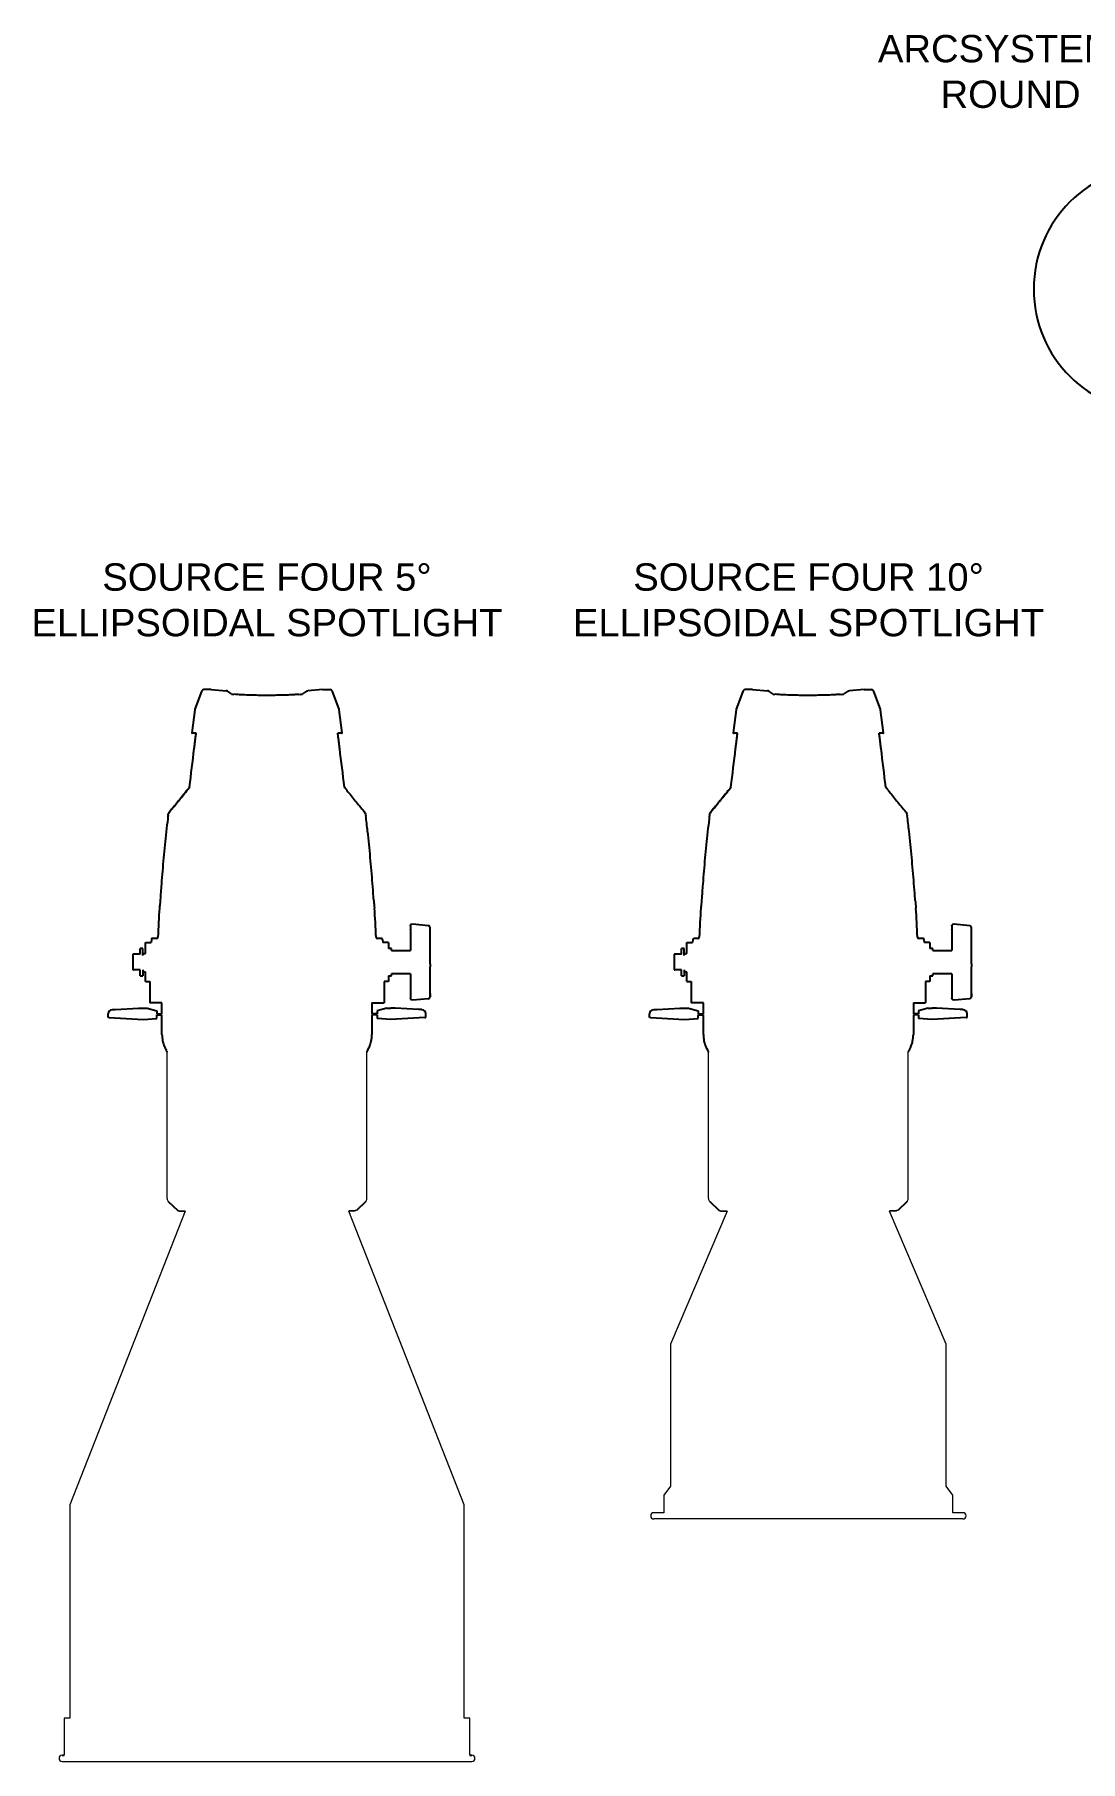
# Model space of a CAD drawing. Header units: inches. Extents: x 0 to 310, y 0 to 246.
# Drawn here: x 62.7 to 96.2, y 134.6 to 189.9 of the extents above; entities that cross this region are included whole.
import ezdxf

# ---------------------------------------------------------------- set-up
doc = ezdxf.new("R2010")
doc.units = ezdxf.units.IN
doc.header["$MEASUREMENT"] = 0
doc.linetypes.add('SLD-Solid', pattern=[0])
doc.layers.add('TEXT', color=1, linetype='Continuous')
doc.styles.add('ARIAL', font='arial.ttf')

msp = doc.modelspace()

# ---------------------------------------------------------------- linework, layer by layer
at = {"linetype": 'SLD-Solid'}
for p, q in [((68.08, 168.845), (67.871, 168.279)), ((68.394, 168.909), (68.16, 168.908)), ((69.178, 168.753), (69.115, 168.757)), ((71.179, 168.753), (71.241, 168.757)), ((71.963, 168.909), (72.197, 168.908)), ((72.486, 168.279), (72.278, 168.845)), ((85.406, 168.845), (85.198, 168.279)), ((85.72, 168.909), (85.486, 168.908)), ((86.504, 168.753), (86.441, 168.757)), ((88.505, 168.753), (88.568, 168.757)), ((89.289, 168.909), (89.523, 168.908)), ((89.812, 168.279), (89.604, 168.845)), ((67.866, 168.256), (67.776, 167.521)), ((72.582, 167.521), (72.492, 168.256)), ((85.192, 168.256), (85.102, 167.521)), ((89.908, 167.521), (89.818, 168.256)), ((67.912, 167.51), (67.786, 167.51)), ((72.572, 167.51), (72.444, 167.51)), ((85.238, 167.51), (85.112, 167.51)), ((89.898, 167.51), (89.771, 167.51)), ((67.685, 165.762), (67.685, 165.762)), ((85.011, 165.762), (85.011, 165.762)), ((67.015, 164.879), (67.016, 164.879)), ((67.069, 165.007), (67.07, 165.007)), ((73.341, 164.879), (73.342, 164.879)), ((84.341, 164.879), (84.342, 164.879)), ((84.396, 165.007), (84.396, 165.007)), ((90.667, 164.879), (90.668, 164.879)), ((66.637, 160.943), (66.508, 160.94)), ((73.849, 160.94), (73.72, 160.943)), ((83.963, 160.943), (83.834, 160.94)), ((91.175, 160.94), (91.046, 160.943)), ((66.43, 159.565), (66.43, 158.89)), ((73.926, 159.565), (73.926, 158.89)), ((83.756, 159.565), (83.756, 158.89)), ((91.252, 159.565), (91.252, 158.89)), ((66.818, 158.89), (66.43, 158.89)), ((66.818, 158.532), (66.818, 158.89)), ((73.538, 158.89), (73.926, 158.89)), ((73.538, 158.89), (73.538, 158.532)), ((84.145, 158.89), (83.756, 158.89)), ((84.145, 158.532), (84.145, 158.89)), ((90.864, 158.89), (91.252, 158.89)), ((90.864, 158.89), (90.864, 158.532)), ((66.818, 157.875), (66.818, 158.502)), ((73.538, 158.502), (73.538, 157.875)), ((84.145, 157.875), (84.145, 158.502)), ((90.864, 158.502), (90.864, 157.875))]:
    msp.add_line(p, q, dxfattribs=at)
for p, q in [((68.394, 168.909), (68.868, 168.867)), ((71.963, 168.909), (71.488, 168.867)), ((85.72, 168.909), (86.195, 168.867)), ((89.289, 168.909), (88.814, 168.867)), ((67.699, 165.79), (67.685, 165.762)), ((72.657, 165.79), (72.666, 165.767)), ((85.026, 165.79), (85.011, 165.762)), ((89.983, 165.79), (89.992, 165.767)), ((74.773, 161.354), (74.773, 161.217)), ((74.841, 161.409), (75.341, 161.357)), ((92.099, 161.354), (92.099, 161.217)), ((92.167, 161.409), (92.667, 161.357)), ((66.287, 160.465), (66.287, 160.815)), ((66.287, 160.815), (66.475, 160.815)), ((66.478, 160.91), (66.475, 160.815)), ((73.878, 160.91), (73.882, 160.815)), ((74.07, 160.815), (73.882, 160.815)), ((74.07, 160.815), (74.07, 160.627)), ((74.773, 161.217), (74.773, 160.565)), ((75.398, 161.19), (75.398, 161.299)), ((75.398, 160.135), (75.398, 161.19)), ((83.613, 160.465), (83.613, 160.815)), ((83.613, 160.815), (83.801, 160.815)), ((83.804, 160.91), (83.801, 160.815)), ((91.204, 160.91), (91.208, 160.815)), ((91.396, 160.815), (91.208, 160.815)), ((91.396, 160.815), (91.396, 160.627)), ((92.099, 161.217), (92.099, 160.565)), ((92.724, 161.19), (92.724, 161.299)), ((92.724, 160.135), (92.724, 161.19)), ((65.887, 160.44), (65.887, 160.315)), ((65.887, 160.315), (65.887, 160.065)), ((66.122, 160.44), (65.91, 160.44)), ((66.2, 160.627), (66.122, 160.627)), ((66.122, 160.44), (66.122, 160.627)), ((66.2, 160.404), (66.2, 160.627)), ((66.259, 160.464), (66.287, 160.465)), ((74.148, 160.627), (74.07, 160.627)), ((74.164, 160.627), (74.148, 160.627)), ((74.164, 160.565), (74.164, 160.627)), ((74.164, 160.565), (74.773, 160.565)), ((83.213, 160.44), (83.213, 160.315)), ((83.213, 160.315), (83.213, 160.065)), ((83.448, 160.44), (83.236, 160.44)), ((83.526, 160.627), (83.448, 160.627)), ((83.448, 160.44), (83.448, 160.627)), ((83.526, 160.404), (83.526, 160.627)), ((83.585, 160.464), (83.613, 160.465)), ((91.474, 160.627), (91.396, 160.627)), ((91.49, 160.627), (91.474, 160.627)), ((91.49, 160.565), (91.49, 160.627)), ((91.49, 160.565), (92.099, 160.565)), ((65.887, 160.065), (65.887, 159.94)), ((66.122, 159.94), (65.91, 159.94)), ((66.122, 159.752), (66.122, 159.94)), ((66.122, 159.752), (66.2, 159.752)), ((66.2, 159.943), (66.2, 159.752)), ((66.259, 159.883), (66.287, 159.883)), ((66.287, 159.565), (66.287, 159.883)), ((74.07, 159.752), (74.148, 159.752)), ((74.07, 159.752), (74.07, 159.565)), ((74.148, 159.752), (74.164, 159.752)), ((74.148, 159.752), (74.148, 159.752)), ((74.164, 159.752), (74.164, 159.815)), ((74.773, 159.815), (74.164, 159.815)), ((74.773, 159.815), (74.773, 159.025)), ((75.398, 160.135), (75.398, 160.043)), ((75.398, 159.08), (75.398, 160.043)), ((83.213, 160.065), (83.213, 159.94)), ((83.448, 159.94), (83.236, 159.94)), ((83.448, 159.752), (83.448, 159.94)), ((83.448, 159.752), (83.526, 159.752)), ((83.526, 159.943), (83.526, 159.752)), ((83.585, 159.883), (83.613, 159.883)), ((83.613, 159.565), (83.613, 159.883)), ((91.396, 159.752), (91.474, 159.752)), ((91.396, 159.752), (91.396, 159.565)), ((91.474, 159.752), (91.49, 159.752)), ((91.474, 159.752), (91.474, 159.752)), ((91.49, 159.752), (91.49, 159.815)), ((92.099, 159.815), (91.49, 159.815)), ((92.099, 159.815), (92.099, 159.025)), ((92.724, 160.135), (92.724, 160.043)), ((92.724, 159.08), (92.724, 160.043)), ((66.287, 159.565), (66.43, 159.565)), ((74.07, 159.565), (73.93, 159.565)), ((75.398, 159.189), (75.398, 159.08)), ((83.613, 159.565), (83.756, 159.565)), ((91.396, 159.565), (91.256, 159.565)), ((92.724, 159.189), (92.724, 159.08)), ((65.221, 158.668), (65.325, 158.673)), ((65.325, 158.673), (66.077, 158.712)), ((66.343, 158.719), (66.653, 158.626)), ((66.653, 158.626), (66.653, 158.532)), ((74.014, 158.719), (73.703, 158.626)), ((73.703, 158.626), (73.703, 158.532)), ((75.031, 158.673), (74.28, 158.712)), ((75.342, 159.018), (74.841, 158.971)), ((75.135, 158.668), (75.031, 158.673)), ((82.547, 158.668), (82.651, 158.673)), ((82.651, 158.673), (83.403, 158.712)), ((83.669, 158.719), (83.979, 158.626)), ((83.979, 158.626), (83.979, 158.532)), ((91.34, 158.719), (91.029, 158.626)), ((91.029, 158.626), (91.029, 158.532)), ((92.358, 158.673), (91.606, 158.712)), ((92.668, 159.018), (92.167, 158.971)), ((92.462, 158.668), (92.358, 158.673)), ((65.093, 158.414), (65.093, 158.533)), ((65.13, 158.412), (65.093, 158.414)), ((65.13, 158.412), (66.217, 158.354)), ((66.217, 158.354), (66.653, 158.38)), ((66.653, 158.532), (66.818, 158.532)), ((66.653, 158.502), (66.818, 158.502)), ((66.653, 158.38), (66.653, 158.502)), ((73.703, 158.532), (73.538, 158.532)), ((73.703, 158.502), (73.538, 158.502)), ((73.703, 158.502), (73.703, 158.38)), ((74.139, 158.354), (73.704, 158.38)), ((75.226, 158.412), (74.139, 158.354)), ((75.226, 158.412), (75.263, 158.414)), ((75.263, 158.414), (75.263, 158.533)), ((82.419, 158.414), (82.419, 158.533)), ((82.457, 158.412), (82.419, 158.414)), ((82.457, 158.412), (83.544, 158.354)), ((83.544, 158.354), (83.979, 158.38)), ((83.979, 158.532), (84.145, 158.532)), ((83.979, 158.502), (84.145, 158.502)), ((83.979, 158.38), (83.979, 158.502)), ((91.029, 158.532), (90.864, 158.532)), ((91.029, 158.502), (90.864, 158.502)), ((91.029, 158.502), (91.029, 158.38)), ((91.465, 158.354), (91.03, 158.38)), ((92.552, 158.412), (91.465, 158.354)), ((92.552, 158.412), (92.589, 158.414)), ((92.589, 158.414), (92.589, 158.533)), ((67.021, 152.532), (67.32, 152.244)), ((73.338, 152.532), (73.039, 152.244)), ((84.347, 152.532), (84.646, 152.244)), ((90.664, 152.532), (90.365, 152.244)), ((67.362, 152.233), (67.564, 152.22)), ((72.997, 152.233), (72.793, 152.22)), ((84.688, 152.233), (84.91, 152.218)), ((90.323, 152.233), (90.099, 152.218)), ((63.623, 134.814), (63.684, 134.814)), ((76.673, 134.814), (76.733, 134.814))]:
    msp.add_line(p, q)
at = {"lineweight": 15}
for p, q in [((66.984, 152.621), (66.984, 157.305)), ((73.374, 152.621), (73.374, 157.305)), ((84.311, 152.621), (84.311, 157.305)), ((90.7, 152.621), (90.7, 157.305))]:
    msp.add_line(p, q, dxfattribs=at)
at = {"linetype": 'SLD-Solid', "lineweight": 15}
for p, q in [((67.564, 152.22), (63.872, 142.821)), ((76.485, 142.821), (72.793, 152.22)), ((84.91, 152.218), (83.09, 147.97)), ((91.919, 147.97), (90.099, 152.218)), ((83.09, 147.97), (83.09, 143.427)), ((91.919, 143.427), (91.919, 147.97)), ((83.09, 143.427), (82.878, 143.134)), ((82.878, 143.134), (82.878, 142.572)), ((92.131, 143.134), (91.919, 143.427)), ((92.131, 142.572), (92.131, 143.134)), ((63.872, 142.821), (63.872, 136.003)), ((76.485, 136.003), (76.485, 142.821)), ((82.878, 142.572), (82.558, 142.572)), ((92.451, 142.572), (92.131, 142.572)), ((92.451, 142.372), (82.558, 142.372)), ((63.684, 136.003), (63.684, 134.814)), ((63.872, 136.003), (63.684, 136.003)), ((76.673, 136.003), (76.485, 136.003)), ((76.673, 134.814), (76.673, 136.003)), ((63.623, 134.614), (76.733, 134.614))]:
    msp.add_line(p, q, dxfattribs=at)
at = {"flags": 128}
for points in [[(66.077, 158.712), (66.076, 158.712), (66.089, 158.712), (66.117, 158.712), (66.156, 158.713), (66.202, 158.714), (66.218, 158.715)], [(74.28, 158.712), (74.281, 158.712), (74.268, 158.712), (74.24, 158.712), (74.2, 158.713), (74.154, 158.714), (74.138, 158.715)], [(83.403, 158.712), (83.402, 158.712), (83.415, 158.712), (83.443, 158.712), (83.482, 158.713), (83.528, 158.714), (83.544, 158.715)], [(91.606, 158.712), (91.607, 158.712), (91.594, 158.712), (91.566, 158.712), (91.527, 158.713), (91.481, 158.714), (91.464, 158.715)]]:
    msp.add_lwpolyline(points, dxfattribs=at)
for centre, radius, start, end in [((98.662, 181.721), 3.945, 0, 359.9942), ((75.338, 161.297), 0.0599, 2.0026, 87.328), ((92.664, 161.297), 0.0599, 2.0026, 87.328), ((66.26, 159.943), 0.06, 180, 268.5), ((83.586, 159.943), 0.06, 180, 268.5), ((65.229, 158.532), 0.135, 93, 180), ((66.218, 160.951), 2.236, 270.003, 273.203), ((74.139, 160.951), 2.236, 266.797, 269.997), ((75.128, 158.532), 0.135, 0, 87), ((75.335, 159.08), 0.0625, 275.9235, 360), ((82.555, 158.532), 0.135, 93, 180), ((83.544, 160.951), 2.236, 270.003, 273.203), ((91.465, 160.951), 2.236, 266.797, 269.997), ((92.454, 158.532), 0.135, 0, 87), ((92.661, 159.08), 0.0625, 275.9235, 360)]:
    msp.add_arc(centre, radius, start, end)
at = {"linetype": 'SLD-Solid'}
for centre, radius, start, end in [((68.168, 168.818), 0.0904, 95.1359, 163.4201), ((68.607, 168.28), 0.652, 47.8757, 61.8767), ((69.127, 169.187), 0.431, 258.9836, 268.4601), ((71.23, 169.187), 0.431, 271.5399, 281.0164), ((71.75, 168.28), 0.652, 118.1233, 132.1243), ((72.186, 168.813), 0.0967, 19.18, 82.7459), ((85.494, 168.818), 0.0904, 95.1359, 163.4201), ((85.933, 168.28), 0.652, 47.8757, 61.8767), ((86.453, 169.187), 0.431, 258.9836, 268.4601), ((88.556, 169.187), 0.431, 271.5399, 281.0164), ((89.076, 168.28), 0.652, 118.1233, 132.1243), ((89.512, 168.813), 0.0967, 19.18, 82.7459), ((67.965, 168.244), 0.1, 159.8, 173), ((72.392, 168.244), 0.1, 7, 20.2), ((85.291, 168.244), 0.1, 159.8, 173), ((89.719, 168.244), 0.1, 7, 20.2), ((67.786, 167.52), 0.01, 173, 270), ((72.572, 167.52), 0.01, 270, 7), ((85.112, 167.52), 0.01, 173, 270), ((89.898, 167.52), 0.01, 270, 7), ((72.652, 165.745), 0.0261, 34.5063, 56.0584), ((89.978, 165.745), 0.0261, 34.5063, 56.0584), ((117.304, 158.89), 50.66, 176.5706, 177.6226), ((67.019, 161.883), 0.286, 171.9402, 172.4801), ((77.545, 162.453), 3.96, 184.2413, 187.7363), ((23.052, 158.89), 50.66, 2.3774, 3.4294), ((134.63, 158.89), 50.66, 176.5706, 177.6226), ((84.345, 161.883), 0.286, 171.9402, 172.4801), ((94.872, 162.453), 3.96, 184.2413, 187.7363), ((40.378, 158.89), 50.66, 2.3774, 3.4294), ((66.508, 160.91), 0.03, 91, 180), ((66.638, 160.993), 0.05, 268.6793, 357.9452), ((73.72, 160.994), 0.0514, 183.0953, 269.469), ((73.848, 160.91), 0.03, 0, 89), ((83.834, 160.91), 0.03, 91, 180), ((83.964, 160.993), 0.05, 268.6793, 357.9452), ((91.046, 160.994), 0.0514, 183.0953, 269.469), ((91.174, 160.91), 0.03, 0, 89)]:
    msp.add_arc(centre, radius, start, end, dxfattribs=at)
at = {"lineweight": 15}
for centre, start, end in [((67.109, 152.621), 179.9996, 225.0011), ((67.109, 152.621), 179.9996, 225.0012), ((73.249, 152.621), 314.9989, 0.0004), ((73.249, 152.621), 314.9988, 0.0004), ((84.436, 152.621), 179.9996, 225.0011), ((84.436, 152.621), 179.9996, 225.0012), ((90.575, 152.621), 314.9989, 0.0004), ((90.575, 152.621), 314.9988, 0.0004)]:
    msp.add_arc(centre, 0.125, start, end, dxfattribs=at)
at = {"linetype": 'SLD-Solid', "lineweight": 15}
for centre, start, end in [((82.558, 142.472), 90, 270), ((92.451, 142.472), 270, 90), ((63.623, 134.714), 90, 270), ((76.733, 134.714), 270, 90)]:
    msp.add_arc(centre, 0.1, start, end, dxfattribs=at)
at = {"extrusion": (0, 0, -1)}
for centre, major_axis, ratio, start_param, end_param in [((74.835, 161.354), (-0.0625, 0.0013), 0.921914, 6.263735, 6.469858), ((74.835, 161.351), (-0.0599, 0.0195), 0.917041, 6.198868, 7.650807), ((92.161, 161.354), (-0.0625, 0.0013), 0.921914, 6.263735, 6.469858), ((92.161, 161.351), (-0.0599, 0.0195), 0.917041, 6.198868, 7.650807), ((74.835, 161.217), (-0.0625, -0.0015), 0.932153, 0.022517, 0.22864), ((92.161, 161.217), (-0.0625, -0.0015), 0.932153, 0.022517, 0.22864), ((74.835, 159.026), (-0.0625, -0.0013), 0.921914, 6.096512, 6.302636), ((74.835, 159.028), (-0.0599, -0.0195), 0.917041, 4.915564, 6.367503), ((92.161, 159.026), (-0.0625, -0.0013), 0.921914, 6.096512, 6.302636), ((92.161, 159.028), (-0.0599, -0.0195), 0.917041, 4.915564, 6.367503)]:
    msp.add_ellipse(centre, major_axis=major_axis, ratio=ratio, start_param=start_param, end_param=end_param, dxfattribs=at)
at = {"linetype": 'SLD-Solid'}
for points, knots in [([(68.914, 168.855), (68.913, 168.856), (68.903, 168.863), (68.887, 168.866), (68.872, 168.867), (68.869, 168.867), (68.868, 168.867)], [0, 0, 0, 0, 0.079323, 0.761323, 0.990732, 1, 1, 1, 1]), ([(71.196, 168.753), (71.149, 168.75), (71.038, 168.743), (70.852, 168.735), (70.643, 168.728), (70.43, 168.724), (70.218, 168.722), (70.005, 168.723), (69.791, 168.726), (69.568, 168.733), (69.36, 168.741), (69.228, 168.749), (69.173, 168.752)], [0, 0, 0, 0, 0.073735, 0.174905, 0.279004, 0.383102, 0.484278, 0.585454, 0.689583, 0.793713, 0.912817, 1, 1, 1, 1]), ([(71.443, 168.855), (71.444, 168.856), (71.453, 168.863), (71.47, 168.866), (71.484, 168.867), (71.488, 168.867), (71.488, 168.867)], [0, 0, 0, 0, 0.079323, 0.761323, 0.990732, 1, 1, 1, 1]), ([(86.24, 168.855), (86.239, 168.856), (86.229, 168.863), (86.213, 168.866), (86.198, 168.867), (86.195, 168.867), (86.195, 168.867)], [0, 0, 0, 0, 0.079323, 0.761323, 0.990732, 1, 1, 1, 1]), ([(88.522, 168.753), (88.475, 168.75), (88.364, 168.743), (88.178, 168.735), (87.969, 168.728), (87.756, 168.724), (87.544, 168.722), (87.331, 168.723), (87.117, 168.726), (86.894, 168.733), (86.686, 168.741), (86.555, 168.749), (86.499, 168.752)], [0, 0, 0, 0, 0.073735, 0.174905, 0.279004, 0.383102, 0.484278, 0.585454, 0.689583, 0.793713, 0.912817, 1, 1, 1, 1]), ([(88.769, 168.855), (88.77, 168.856), (88.779, 168.863), (88.796, 168.866), (88.81, 168.867), (88.814, 168.867), (88.814, 168.867)], [0, 0, 0, 0, 0.079323, 0.761323, 0.990732, 1, 1, 1, 1]), ([(67.699, 165.79), (67.75, 166.2), (67.805, 166.651), (67.866, 167.143), (67.881, 167.265), (67.895, 167.388), (67.907, 167.469), (67.912, 167.51)], [0, 0, 0, 0, 0.71491, 0.786401, 0.857893, 0.929384, 1, 1, 1, 1]), ([(72.657, 165.79), (72.607, 166.2), (72.552, 166.651), (72.491, 167.143), (72.476, 167.265), (72.462, 167.388), (72.45, 167.469), (72.444, 167.51)], [0, 0, 0, 0, 0.71491, 0.786401, 0.857893, 0.929384, 1, 1, 1, 1]), ([(85.026, 165.79), (85.076, 166.2), (85.131, 166.651), (85.192, 167.143), (85.207, 167.265), (85.221, 167.388), (85.233, 167.469), (85.238, 167.51)], [0, 0, 0, 0, 0.71491, 0.786401, 0.857893, 0.929384, 1, 1, 1, 1]), ([(89.983, 165.79), (89.933, 166.2), (89.878, 166.651), (89.817, 167.143), (89.802, 167.265), (89.788, 167.388), (89.776, 167.469), (89.771, 167.51)], [0, 0, 0, 0, 0.71491, 0.786401, 0.857893, 0.929384, 1, 1, 1, 1]), ([(67.685, 165.762), (67.663, 165.735), (67.552, 165.599), (67.347, 165.347), (67.164, 165.123), (67.069, 165.007)], [0, 0, 0, 0, 0.107776, 0.53888, 1, 1, 1, 1]), ([(67.07, 165.007), (67.092, 165.034), (67.203, 165.17), (67.408, 165.421), (67.591, 165.646), (67.685, 165.762)], [0, 0, 0, 0, 0.10781, 0.539052, 1, 1, 1, 1]), ([(67.685, 165.762), (67.685, 165.762), (67.685, 165.762), (67.685, 165.762), (67.685, 165.762), (67.686, 165.762), (67.686, 165.762), (67.686, 165.762), (67.686, 165.762), (67.686, 165.762), (67.685, 165.762), (67.685, 165.762), (67.685, 165.762), (67.685, 165.762)], [0, 0, 0, 0, 0.057544, 0.181946, 0.187743, 0.289765, 0.363759, 0.437966, 0.522194, 0.605856, 0.707241, 0.86305, 1, 1, 1, 1]), ([(72.672, 165.762), (72.672, 165.762), (72.671, 165.762), (72.671, 165.762), (72.671, 165.762), (72.671, 165.762), (72.671, 165.762), (72.671, 165.762), (72.671, 165.762), (72.671, 165.762), (72.671, 165.762), (72.671, 165.762), (72.671, 165.762)], [0, 0, 0, 0, 0.102542, 0.238797, 0.342487, 0.423099, 0.496347, 0.573125, 0.662854, 0.751501, 0.862396, 1, 1, 1, 1]), ([(72.671, 165.762), (72.694, 165.735), (72.804, 165.599), (73.009, 165.347), (73.192, 165.123), (73.287, 165.007)], [0, 0, 0, 0, 0.10781, 0.539052, 1, 1, 1, 1]), ([(84.396, 165.007), (84.418, 165.034), (84.529, 165.17), (84.734, 165.421), (84.917, 165.646), (85.011, 165.762)], [0, 0, 0, 0, 0.10781, 0.539052, 1, 1, 1, 1]), ([(85.011, 165.762), (84.989, 165.735), (84.878, 165.599), (84.673, 165.347), (84.49, 165.123), (84.396, 165.007)], [0, 0, 0, 0, 0.107776, 0.53888, 1, 1, 1, 1]), ([(85.011, 165.762), (85.011, 165.762), (85.011, 165.762), (85.011, 165.762), (85.012, 165.762), (85.012, 165.762), (85.012, 165.762), (85.012, 165.762), (85.012, 165.762), (85.012, 165.762), (85.012, 165.762), (85.011, 165.762), (85.011, 165.762), (85.011, 165.762)], [0, 0, 0, 0, 0.057544, 0.181946, 0.187743, 0.289765, 0.363759, 0.437966, 0.522194, 0.605856, 0.707241, 0.86305, 1, 1, 1, 1]), ([(89.998, 165.762), (89.998, 165.762), (89.998, 165.762), (89.997, 165.762), (89.997, 165.762), (89.997, 165.762), (89.997, 165.762), (89.997, 165.762), (89.997, 165.762), (89.997, 165.762), (89.997, 165.762), (89.998, 165.762), (89.998, 165.762)], [0, 0, 0, 0, 0.102542, 0.238797, 0.342487, 0.423099, 0.496347, 0.573125, 0.662854, 0.751501, 0.862396, 1, 1, 1, 1]), ([(89.998, 165.762), (90.02, 165.735), (90.13, 165.599), (90.335, 165.347), (90.518, 165.123), (90.613, 165.007)], [0, 0, 0, 0, 0.10781, 0.539052, 1, 1, 1, 1]), ([(67.015, 164.879), (67.011, 164.844), (66.99, 164.67), (66.938, 164.218), (66.867, 163.522), (66.805, 162.795), (66.774, 162.347), (66.762, 162.179)], [0, 0, 0, 0, 0.038703, 0.193516, 0.503195, 0.812873, 1, 1, 1, 1]), ([(67.016, 164.879), (67.019, 164.898), (67.028, 164.944), (67.054, 164.983), (67.07, 165.007)], [0, 0, 0, 0, 0.404221, 1, 1, 1, 1]), ([(67.069, 165.007), (67.058, 164.992), (67.042, 164.973), (67.036, 164.949), (67.035, 164.944)], [0, 0, 0, 0, 0.77501, 1, 1, 1, 1]), ([(73.287, 165.007), (73.298, 164.991), (73.325, 164.953), (73.335, 164.907), (73.341, 164.879)], [0, 0, 0, 0, 0.404079, 1, 1, 1, 1]), ([(73.595, 162.179), (73.592, 162.213), (73.581, 162.388), (73.548, 162.842), (73.488, 163.539), (73.414, 164.265), (73.361, 164.711), (73.342, 164.879)], [0, 0, 0, 0, 0.038703, 0.193516, 0.503195, 0.812873, 1, 1, 1, 1]), ([(84.341, 164.879), (84.337, 164.844), (84.316, 164.67), (84.264, 164.218), (84.193, 163.522), (84.131, 162.795), (84.1, 162.347), (84.088, 162.179)], [0, 0, 0, 0, 0.038703, 0.193516, 0.503195, 0.812873, 1, 1, 1, 1]), ([(84.342, 164.879), (84.345, 164.898), (84.354, 164.944), (84.38, 164.983), (84.396, 165.007)], [0, 0, 0, 0, 0.404221, 1, 1, 1, 1]), ([(84.396, 165.007), (84.384, 164.992), (84.368, 164.973), (84.362, 164.949), (84.361, 164.944)], [0, 0, 0, 0, 0.77501, 1, 1, 1, 1]), ([(90.613, 165.007), (90.624, 164.991), (90.651, 164.953), (90.661, 164.907), (90.667, 164.879)], [0, 0, 0, 0, 0.404079, 1, 1, 1, 1]), ([(90.921, 162.179), (90.919, 162.213), (90.907, 162.388), (90.874, 162.842), (90.814, 163.539), (90.74, 164.265), (90.687, 164.711), (90.668, 164.879)], [0, 0, 0, 0, 0.038703, 0.193516, 0.503195, 0.812873, 1, 1, 1, 1]), ([(66.761, 162.16), (66.759, 162.136), (66.755, 162.082), (66.747, 162.008), (66.74, 161.95), (66.735, 161.919), (66.735, 161.92), (66.735, 161.92)], [0, 0, 0, 0, 0.184768, 0.411838, 0.638244, 0.864506, 1, 1, 1, 1]), ([(84.087, 162.16), (84.085, 162.136), (84.081, 162.082), (84.073, 162.008), (84.066, 161.95), (84.061, 161.919), (84.061, 161.92), (84.061, 161.92)], [0, 0, 0, 0, 0.184768, 0.411838, 0.638244, 0.864506, 1, 1, 1, 1]), ([(66.818, 157.875), (66.822, 157.809), (66.83, 157.674), (66.883, 157.505), (66.934, 157.409), (66.952, 157.375)], [0, 0, 0, 0, 0.375049, 0.776984, 1, 1, 1, 1]), ([(73.404, 157.375), (73.427, 157.419), (73.474, 157.509), (73.526, 157.678), (73.534, 157.802), (73.538, 157.875)], [0, 0, 0, 0, 0.287513, 0.581795, 1, 1, 1, 1]), ([(84.145, 157.875), (84.148, 157.809), (84.156, 157.674), (84.209, 157.505), (84.26, 157.409), (84.279, 157.375)], [0, 0, 0, 0, 0.375049, 0.776984, 1, 1, 1, 1]), ([(90.73, 157.375), (90.754, 157.419), (90.8, 157.509), (90.852, 157.678), (90.86, 157.802), (90.864, 157.875)], [0, 0, 0, 0, 0.287513, 0.581795, 1, 1, 1, 1]), ([(66.983, 157.304), (66.983, 157.311), (66.982, 157.322), (66.977, 157.332), (66.975, 157.335)], [0, 0, 0, 0, 0.64356, 1, 1, 1, 1]), ([(73.382, 157.335), (73.379, 157.329), (73.374, 157.319), (73.374, 157.308), (73.373, 157.304)], [0, 0, 0, 0, 0.64356, 1, 1, 1, 1]), ([(84.31, 157.304), (84.309, 157.311), (84.308, 157.322), (84.303, 157.332), (84.301, 157.335)], [0, 0, 0, 0, 0.64356, 1, 1, 1, 1]), ([(90.708, 157.335), (90.705, 157.329), (90.7, 157.319), (90.7, 157.308), (90.699, 157.304)], [0, 0, 0, 0, 0.64356, 1, 1, 1, 1])]:
    msp.add_open_spline(points, degree=3, knots=knots, dxfattribs=at)
for points in [[(67.019, 164.892), (67.015, 164.879)], [(84.345, 164.892), (84.341, 164.879)], [(66.762, 162.179), (66.761, 162.16)], [(73.596, 162.16), (73.595, 162.179)], [(84.088, 162.179), (84.087, 162.16)], [(90.922, 162.16), (90.921, 162.179)], [(66.975, 157.335), (66.952, 157.375)], [(73.404, 157.375), (73.382, 157.335)], [(84.301, 157.335), (84.279, 157.375)], [(90.73, 157.375), (90.708, 157.335)]]:
    msp.add_open_spline(points, degree=1, dxfattribs=at)
for points, knots in [([(65.91, 160.44), (65.907, 160.44), (65.894, 160.44), (65.89, 160.44), (65.887, 160.44)], [0, 0, 0, 0, 0.211002, 1, 1, 1, 1]), ([(66.2, 160.404), (66.2, 160.404), (66.2, 160.405), (66.2, 160.408), (66.201, 160.415), (66.204, 160.428), (66.211, 160.439), (66.221, 160.45), (66.233, 160.459), (66.248, 160.463), (66.257, 160.464), (66.259, 160.464)], [0, 0, 0, 0, 0.0046982, 0.0398693, 0.0943381, 0.2315795, 0.4579638, 0.5023819, 0.7162911, 0.9308515, 1, 1, 1, 1]), ([(83.236, 160.44), (83.233, 160.44), (83.22, 160.44), (83.216, 160.44), (83.213, 160.44)], [0, 0, 0, 0, 0.211002, 1, 1, 1, 1]), ([(83.526, 160.404), (83.526, 160.404), (83.526, 160.405), (83.526, 160.408), (83.527, 160.415), (83.53, 160.428), (83.537, 160.439), (83.547, 160.45), (83.559, 160.459), (83.574, 160.463), (83.583, 160.464), (83.585, 160.464)], [0, 0, 0, 0, 0.0046982, 0.0398693, 0.0943381, 0.2315795, 0.4579638, 0.5023819, 0.7162911, 0.9308515, 1, 1, 1, 1]), ([(65.887, 159.94), (65.89, 159.94), (65.894, 159.94), (65.907, 159.94), (65.91, 159.94)], [0, 0, 0, 0, 0.788998, 1, 1, 1, 1]), ([(83.213, 159.94), (83.216, 159.94), (83.22, 159.94), (83.233, 159.94), (83.236, 159.94)], [0, 0, 0, 0, 0.788998, 1, 1, 1, 1])]:
    msp.add_open_spline(points, degree=3, knots=knots)
at = {"lineweight": 15}
for points in [[(67.32, 152.244), (67.362, 152.233)], [(73.039, 152.244), (72.997, 152.233)], [(84.646, 152.244), (84.688, 152.233)], [(90.365, 152.244), (90.323, 152.233)]]:
    msp.add_open_spline(points, degree=1, dxfattribs=at)

# ---------------------------------------------------------------- texts
at = {"layer": 'TEXT', "char_height": 0.875, "width": 22.89072, "attachment_point": 2, "style": 'ARIAL'}
for s, insert in [('ARCSYSTEM PRO FOUR-CELL\\PROUND LED LUMINARE', (98.662, 189.854)), ('SOURCE FOUR 5°\\PELLIPSOIDAL SPOTLIGHT', (70.178, 172.948)), ('SOURCE FOUR 10°\\PELLIPSOIDAL SPOTLIGHT', (87.511, 172.948))]:
    msp.add_mtext(s, dxfattribs=dict(at, insert=insert))

doc.saveas('drawing.dxf')
